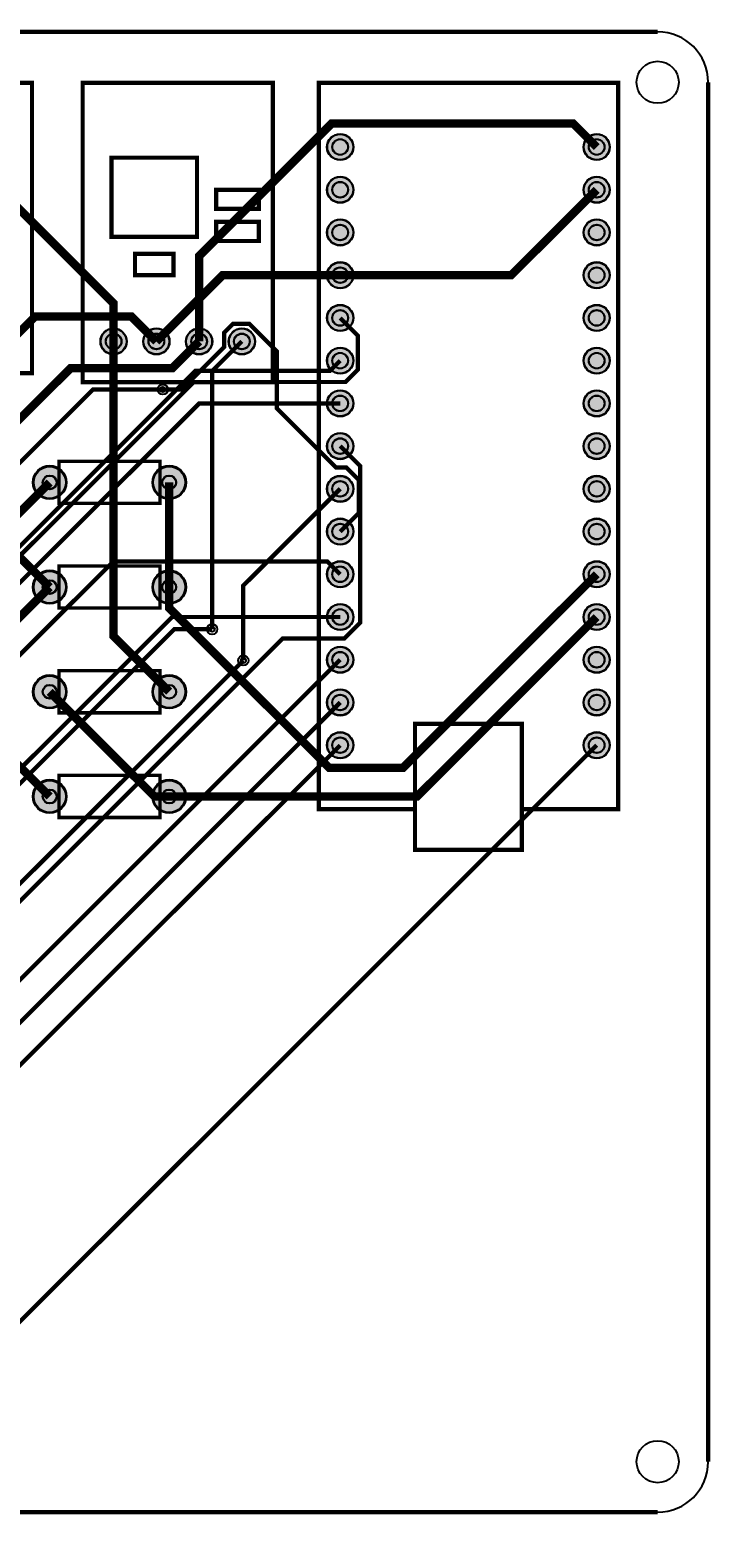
# Model space of a CAD drawing. Header units: millimetres. Extents: x -0.1 to 94.1, y -0.1 to 88.1.
# Drawn here: x 53.7 to 94.1, y -0.1 to 88.1 of the extents above; entities that cross this region are included whole.
import ezdxf

# ---------------------------------------------------------------- set-up
doc = ezdxf.new("R2010")
doc.units = ezdxf.units.MM
for name, color, linetype, true_color in [('BoardOutLine', 7, 'Continuous', 0xff00ff), ('BottomLayer', 7, 'Continuous', 0x0000ff), ('BottomSolderMaskLayer', 7, 'Continuous', 0xaa00ff), ('Hole', 7, 'Continuous', 0x222222), ('Multi-Layer', 7, 'Continuous', 0xc0c0c0), ('TopLayer', 7, 'Continuous', 0xff0000), ('TopSilkLayer', 7, 'Continuous', 0xffcc00), ('TopSolderMaskLayer', 7, 'Continuous', 0x800080)]:
    doc.layers.add(name, color=color, linetype=linetype, true_color=true_color)

msp = doc.modelspace()

# ---------------------------------------------------------------- hatches: boundary and pattern name
at = {"layer": 'BottomSolderMaskLayer'}
for points in [[(71.349, 81.153, 1), (72.924, 81.153, 1)], [(86.589, 81.153, 1), (88.164, 81.153, 1)], [(71.349, 78.613, 1), (72.924, 78.613, 1)], [(86.589, 78.613, 1), (88.164, 78.613, 1)], [(71.349, 76.073, 1), (72.924, 76.073, 1)], [(86.589, 76.073, 1), (88.164, 76.073, 1)], [(71.349, 73.533, 1), (72.924, 73.533, 1)], [(86.589, 73.533, 1), (88.164, 73.533, 1)], [(71.349, 70.993, 1), (72.924, 70.993, 1)], [(86.589, 70.993, 1), (88.164, 70.993, 1)], [(57.887, 69.596, 1), (59.462, 69.596, 1)], [(60.427, 69.596, 1), (62.002, 69.596, 1)], [(62.967, 69.596, 1), (64.542, 69.596, 1)], [(65.507, 69.596, 1), (67.082, 69.596, 1)], [(71.349, 68.453, 1), (72.924, 68.453, 1)], [(86.589, 68.453, 1), (88.164, 68.453, 1)], [(71.349, 65.913, 1), (72.924, 65.913, 1)], [(86.589, 65.913, 1), (88.164, 65.913, 1)], [(71.349, 63.373, 1), (72.924, 63.373, 1)], [(86.589, 63.373, 1), (88.164, 63.373, 1)], [(53.875, 61.214, 1), (55.877, 61.214, 1)], [(60.975, 61.214, 1), (62.977, 61.214, 1)], [(71.349, 60.833, 1), (72.924, 60.833, 1)], [(86.589, 60.833, 1), (88.164, 60.833, 1)], [(71.349, 58.293, 1), (72.924, 58.293, 1)], [(86.589, 58.293, 1), (88.164, 58.293, 1)], [(71.349, 55.753, 1), (72.924, 55.753, 1)], [(86.589, 55.753, 1), (88.164, 55.753, 1)], [(53.875, 54.991, 1), (55.877, 54.991, 1)], [(60.975, 54.991, 1), (62.977, 54.991, 1)], [(71.349, 53.213, 1), (72.924, 53.213, 1)], [(86.589, 53.213, 1), (88.164, 53.213, 1)], [(71.349, 50.673, 1), (72.924, 50.673, 1)], [(86.589, 50.673, 1), (88.164, 50.673, 1)], [(53.875, 48.768, 1), (55.877, 48.768, 1)], [(60.975, 48.768, 1), (62.977, 48.768, 1)], [(71.349, 48.133, 1), (72.924, 48.133, 1)], [(86.589, 48.133, 1), (88.164, 48.133, 1)], [(71.349, 45.593, 1), (72.924, 45.593, 1)], [(86.589, 45.593, 1), (88.164, 45.593, 1)], [(53.875, 42.545, 1), (55.877, 42.545, 1)], [(60.975, 42.545, 1), (62.977, 42.545, 1)]]:
    msp.add_hatch(color=256, dxfattribs=at).paths.add_polyline_path(points)
at = {"layer": 'Multi-Layer'}
for points in [[(71.374, 81.153, 1), (72.898, 81.153, 1)], [(86.614, 81.153, 1), (88.138, 81.153, 1)], [(71.374, 78.613, 1), (72.898, 78.613, 1)], [(86.614, 78.613, 1), (88.138, 78.613, 1)], [(71.374, 76.073, 1), (72.898, 76.073, 1)], [(86.614, 76.073, 1), (88.138, 76.073, 1)], [(71.374, 73.533, 1), (72.898, 73.533, 1)], [(86.614, 73.533, 1), (88.138, 73.533, 1)], [(71.374, 70.993, 1), (72.898, 70.993, 1)], [(86.614, 70.993, 1), (88.138, 70.993, 1)], [(57.912, 69.596, 1), (59.436, 69.596, 1)], [(60.452, 69.596, 1), (61.976, 69.596, 1)], [(62.992, 69.596, 1), (64.516, 69.596, 1)], [(65.532, 69.596, 1), (67.056, 69.596, 1)], [(71.374, 68.453, 1), (72.898, 68.453, 1)], [(86.614, 68.453, 1), (88.138, 68.453, 1)], [(71.374, 65.913, 1), (72.898, 65.913, 1)], [(86.614, 65.913, 1), (88.138, 65.913, 1)], [(71.374, 63.373, 1), (72.898, 63.373, 1)], [(86.614, 63.373, 1), (88.138, 63.373, 1)], [(53.926, 61.214, 1), (55.826, 61.214, 1)], [(61.026, 61.214, 1), (62.926, 61.214, 1)], [(71.374, 60.833, 1), (72.898, 60.833, 1)], [(86.614, 60.833, 1), (88.138, 60.833, 1)], [(71.374, 58.293, 1), (72.898, 58.293, 1)], [(86.614, 58.293, 1), (88.138, 58.293, 1)], [(71.374, 55.753, 1), (72.898, 55.753, 1)], [(86.614, 55.753, 1), (88.138, 55.753, 1)], [(53.926, 54.991, 1), (55.826, 54.991, 1)], [(61.026, 54.991, 1), (62.926, 54.991, 1)], [(71.374, 53.213, 1), (72.898, 53.213, 1)], [(86.614, 53.213, 1), (88.138, 53.213, 1)], [(71.374, 50.673, 1), (72.898, 50.673, 1)], [(86.614, 50.673, 1), (88.138, 50.673, 1)], [(53.926, 48.768, 1), (55.826, 48.768, 1)], [(61.026, 48.768, 1), (62.926, 48.768, 1)], [(71.374, 48.133, 1), (72.898, 48.133, 1)], [(86.614, 48.133, 1), (88.138, 48.133, 1)], [(71.374, 45.593, 1), (72.898, 45.593, 1)], [(86.614, 45.593, 1), (88.138, 45.593, 1)], [(53.926, 42.545, 1), (55.826, 42.545, 1)], [(61.026, 42.545, 1), (62.926, 42.545, 1)]]:
    msp.add_hatch(color=256, dxfattribs=at).paths.add_polyline_path(points)
at = {"layer": 'TopSolderMaskLayer'}
for points in [[(71.349, 81.153, 1), (72.924, 81.153, 1)], [(86.589, 81.153, 1), (88.164, 81.153, 1)], [(71.349, 78.613, 1), (72.924, 78.613, 1)], [(86.589, 78.613, 1), (88.164, 78.613, 1)], [(71.349, 76.073, 1), (72.924, 76.073, 1)], [(86.589, 76.073, 1), (88.164, 76.073, 1)], [(71.349, 73.533, 1), (72.924, 73.533, 1)], [(86.589, 73.533, 1), (88.164, 73.533, 1)], [(71.349, 70.993, 1), (72.924, 70.993, 1)], [(86.589, 70.993, 1), (88.164, 70.993, 1)], [(57.887, 69.596, 1), (59.462, 69.596, 1)], [(60.427, 69.596, 1), (62.002, 69.596, 1)], [(62.967, 69.596, 1), (64.542, 69.596, 1)], [(65.507, 69.596, 1), (67.082, 69.596, 1)], [(71.349, 68.453, 1), (72.924, 68.453, 1)], [(86.589, 68.453, 1), (88.164, 68.453, 1)], [(71.349, 65.913, 1), (72.924, 65.913, 1)], [(86.589, 65.913, 1), (88.164, 65.913, 1)], [(71.349, 63.373, 1), (72.924, 63.373, 1)], [(86.589, 63.373, 1), (88.164, 63.373, 1)], [(53.875, 61.214, 1), (55.877, 61.214, 1)], [(60.975, 61.214, 1), (62.977, 61.214, 1)], [(71.349, 60.833, 1), (72.924, 60.833, 1)], [(86.589, 60.833, 1), (88.164, 60.833, 1)], [(71.349, 58.293, 1), (72.924, 58.293, 1)], [(86.589, 58.293, 1), (88.164, 58.293, 1)], [(71.349, 55.753, 1), (72.924, 55.753, 1)], [(86.589, 55.753, 1), (88.164, 55.753, 1)], [(53.875, 54.991, 1), (55.877, 54.991, 1)], [(60.975, 54.991, 1), (62.977, 54.991, 1)], [(71.349, 53.213, 1), (72.924, 53.213, 1)], [(86.589, 53.213, 1), (88.164, 53.213, 1)], [(71.349, 50.673, 1), (72.924, 50.673, 1)], [(86.589, 50.673, 1), (88.164, 50.673, 1)], [(53.875, 48.768, 1), (55.877, 48.768, 1)], [(60.975, 48.768, 1), (62.977, 48.768, 1)], [(71.349, 48.133, 1), (72.924, 48.133, 1)], [(86.589, 48.133, 1), (88.164, 48.133, 1)], [(71.349, 45.593, 1), (72.924, 45.593, 1)], [(86.589, 45.593, 1), (88.164, 45.593, 1)], [(53.875, 42.545, 1), (55.877, 42.545, 1)], [(60.975, 42.545, 1), (62.977, 42.545, 1)]]:
    msp.add_hatch(color=256, dxfattribs=at).paths.add_polyline_path(points)

# ---------------------------------------------------------------- linework, layer by layer
at = {"layer": 'BoardOutLine', "const_width": 0.254}
for points in [[(3, 88), (91, 88)], [(94, 85), (94, 3)], [(91, 0), (3, 0)]]:
    msp.add_lwpolyline(points, dxfattribs=at)
at = {"layer": 'BoardOutLine'}
for centre, start, end in [((91, 85), 360, 90), ((91, 3), 270, 0)]:
    msp.add_arc(centre, 3, start, end, dxfattribs=at)
at = {"layer": 'BottomLayer'}
for points, const_width in [([(30.2, 83.413), (47.112, 83.413), (58.674, 71.851), (58.674, 69.596)], 0.5), ([(61.214, 69.596), (65.151, 73.533), (72.136, 73.533)], 0.5), ([(72.136, 58.293), (73.234, 59.391), (73.234, 61.361), (72.491, 62.103), (71.89, 62.103), (68.368, 65.625), (68.368, 69.014), (66.739, 70.643), (65.765, 70.643), (65.242, 70.12), (65.242, 69.26), (62.72, 66.737), (61.591, 66.737)], 0.254), ([(58.674, 69.596), (58.674, 52.07), (61.976, 48.768)], 0.5), ([(66.294, 69.596), (64.525, 67.827), (64.525, 52.484)], 0.254), ([(52.2, 69.263), (52.2, 57.667), (54.876, 54.991)], 0.5), ([(61.976, 54.991), (61.976, 61.214)], 0.5), ([(72.136, 60.833), (66.379, 55.076), (66.379, 50.631)], 0.254), ([(87.376, 55.753), (75.869, 44.246), (71.482, 44.246), (61.976, 53.751), (61.976, 54.991)], 0.5), ([(48.653, 48.768), (54.876, 54.991)], 0.5), ([(87.376, 53.213), (76.708, 42.545), (61.976, 42.545)], 0.5), ([(48.653, 48.768), (54.876, 42.545)], 0.5), ([(61.976, 42.545), (61.099, 42.545), (54.876, 48.768)], 0.5)]:
    msp.add_lwpolyline(points, dxfattribs=dict(at, const_width=const_width))
at = {"layer": 'BottomSolderMaskLayer'}
for centre, radius in [((72.136, 81.153), 0.787), ((72.136, 81.153), 0.472), ((87.376, 81.153), 0.787), ((87.376, 81.153), 0.472), ((72.136, 78.613), 0.787), ((72.136, 78.613), 0.472), ((87.376, 78.613), 0.787), ((87.376, 78.613), 0.472), ((72.136, 76.073), 0.787), ((87.376, 76.073), 0.787), ((72.136, 76.073), 0.472), ((87.376, 76.073), 0.472), ((72.136, 73.533), 0.787), ((87.376, 73.533), 0.787), ((72.136, 73.533), 0.472), ((87.376, 73.533), 0.472), ((72.136, 70.993), 0.787), ((87.376, 70.993), 0.787), ((72.136, 70.993), 0.472), ((87.376, 70.993), 0.472), ((58.674, 69.596), 0.787), ((58.674, 69.596), 0.472), ((61.214, 69.596), 0.787), ((61.214, 69.596), 0.472), ((63.754, 69.596), 0.787), ((63.754, 69.596), 0.472), ((66.294, 69.596), 0.787), ((66.294, 69.596), 0.472), ((72.136, 68.453), 0.787), ((72.136, 68.453), 0.472), ((87.376, 68.453), 0.787), ((87.376, 68.453), 0.472), ((72.136, 65.913), 0.787), ((72.136, 65.913), 0.472), ((87.376, 65.913), 0.787), ((87.376, 65.913), 0.472), ((72.136, 63.373), 0.787), ((72.136, 63.373), 0.472), ((87.376, 63.373), 0.787), ((87.376, 63.373), 0.472), ((54.876, 61.214), 1.001), ((61.976, 61.214), 1.001), ((54.876, 61.214), 0.421), ((61.976, 61.214), 0.421), ((72.136, 60.833), 0.787), ((72.136, 60.833), 0.472), ((87.376, 60.833), 0.787), ((87.376, 60.833), 0.472), ((72.136, 58.293), 0.787), ((72.136, 58.293), 0.472), ((87.376, 58.293), 0.787), ((87.376, 58.293), 0.472), ((72.136, 55.753), 0.787), ((87.376, 55.753), 0.787), ((54.876, 54.991), 1.001), ((61.976, 54.991), 1.001), ((72.136, 55.753), 0.472), ((87.376, 55.753), 0.472), ((54.876, 54.991), 0.421), ((61.976, 54.991), 0.421), ((72.136, 53.213), 0.787), ((87.376, 53.213), 0.787), ((72.136, 53.213), 0.472), ((87.376, 53.213), 0.472), ((72.136, 50.673), 0.787), ((87.376, 50.673), 0.787), ((72.136, 50.673), 0.472), ((87.376, 50.673), 0.472), ((54.876, 48.768), 1.001), ((61.976, 48.768), 1.001), ((54.876, 48.768), 0.421), ((61.976, 48.768), 0.421), ((72.136, 48.133), 0.787), ((72.136, 48.133), 0.472), ((87.376, 48.133), 0.787), ((87.376, 48.133), 0.472), ((72.136, 45.593), 0.787), ((72.136, 45.593), 0.472), ((87.376, 45.593), 0.787), ((87.376, 45.593), 0.472), ((54.876, 42.545), 1.001), ((61.976, 42.545), 1.001), ((54.876, 42.545), 0.421), ((61.976, 42.545), 0.421)]:
    msp.add_circle(centre, radius, dxfattribs=at)
at = {"layer": 'Hole'}
for centre in [(61.591, 66.737), (64.525, 52.484), (66.379, 50.631)]:
    msp.add_circle(centre, 0.153, dxfattribs=at)
at = {"layer": 'Multi-Layer'}
for centre, radius in [((91, 85), 1.25), ((72.136, 81.153), 0.762), ((72.136, 81.153), 0.457), ((87.376, 81.153), 0.762), ((87.376, 81.153), 0.457), ((72.136, 78.613), 0.762), ((72.136, 78.613), 0.457), ((87.376, 78.613), 0.762), ((87.376, 78.613), 0.457), ((72.136, 76.073), 0.762), ((87.376, 76.073), 0.762), ((72.136, 76.073), 0.457), ((87.376, 76.073), 0.457), ((72.136, 73.533), 0.762), ((87.376, 73.533), 0.762), ((72.136, 73.533), 0.457), ((87.376, 73.533), 0.457), ((72.136, 70.993), 0.762), ((87.376, 70.993), 0.762), ((72.136, 70.993), 0.457), ((87.376, 70.993), 0.457), ((58.674, 69.596), 0.762), ((58.674, 69.596), 0.457), ((61.214, 69.596), 0.762), ((61.214, 69.596), 0.457), ((63.754, 69.596), 0.762), ((63.754, 69.596), 0.457), ((66.294, 69.596), 0.762), ((66.294, 69.596), 0.457), ((72.136, 68.453), 0.762), ((72.136, 68.453), 0.457), ((87.376, 68.453), 0.762), ((87.376, 68.453), 0.457), ((61.591, 66.737), 0.305), ((72.136, 65.913), 0.762), ((72.136, 65.913), 0.457), ((87.376, 65.913), 0.762), ((87.376, 65.913), 0.457), ((72.136, 63.373), 0.762), ((72.136, 63.373), 0.457), ((87.376, 63.373), 0.762), ((87.376, 63.373), 0.457), ((54.876, 61.214), 0.95), ((61.976, 61.214), 0.95), ((54.876, 61.214), 0.4), ((61.976, 61.214), 0.4), ((72.136, 60.833), 0.762), ((72.136, 60.833), 0.457), ((87.376, 60.833), 0.762), ((87.376, 60.833), 0.457), ((72.136, 58.293), 0.762), ((72.136, 58.293), 0.457), ((87.376, 58.293), 0.762), ((87.376, 58.293), 0.457), ((72.136, 55.753), 0.762), ((87.376, 55.753), 0.762), ((54.876, 54.991), 0.95), ((61.976, 54.991), 0.95), ((72.136, 55.753), 0.457), ((87.376, 55.753), 0.457), ((54.876, 54.991), 0.4), ((61.976, 54.991), 0.4), ((72.136, 53.213), 0.762), ((87.376, 53.213), 0.762), ((72.136, 53.213), 0.457), ((87.376, 53.213), 0.457), ((64.525, 52.484), 0.305), ((72.136, 50.673), 0.762), ((87.376, 50.673), 0.762), ((66.379, 50.631), 0.305), ((72.136, 50.673), 0.457), ((87.376, 50.673), 0.457), ((54.876, 48.768), 0.95), ((61.976, 48.768), 0.95), ((54.876, 48.768), 0.4), ((61.976, 48.768), 0.4), ((72.136, 48.133), 0.762), ((72.136, 48.133), 0.457), ((87.376, 48.133), 0.762), ((87.376, 48.133), 0.457), ((72.136, 45.593), 0.762), ((72.136, 45.593), 0.457), ((87.376, 45.593), 0.762), ((87.376, 45.593), 0.457), ((54.876, 42.545), 0.95), ((61.976, 42.545), 0.95), ((54.876, 42.545), 0.4), ((61.976, 42.545), 0.4), ((91, 3), 1.25)]:
    msp.add_circle(centre, radius, dxfattribs=at)
at = {"layer": 'TopLayer'}
for points, const_width in [([(63.754, 69.596), (63.754, 74.668), (71.643, 82.557), (85.972, 82.557), (87.376, 81.153)], 0.5), ([(87.376, 78.613), (82.296, 73.533), (72.136, 73.533)], 0.5), ([(10.287, 25.273), (10.294, 25.266), (23.214, 25.266), (41.062, 43.115), (41.062, 44.81), (63.435, 67.183), (72.453, 67.183), (73.192, 67.922), (73.192, 69.937), (72.136, 70.993)], 0.254), ([(61.214, 69.596), (59.733, 71.077), (54.014, 71.077), (52.2, 69.263)], 0.5), ([(63.754, 69.596), (62.158, 68.001), (56.11, 68.001), (30.128, 42.018), (6.877, 42.018), (6.223, 42.672)], 0.5), ([(15.545, 25.85), (16.699, 25.85), (36.438, 45.59), (41.268, 45.59), (63.533, 67.854), (71.537, 67.854), (72.136, 68.453)], 0.254), ([(61.591, 66.737), (57.454, 66.737), (43.549, 52.832)], 0.254), ([(11.508, 24.638), (25.305, 24.638), (43.893, 43.227), (43.893, 46.042), (63.765, 65.913), (72.136, 65.913)], 0.254), ([(10.287, 20.193), (10.371, 20.109), (36.892, 20.109), (68.726, 51.943), (72.387, 51.943), (73.323, 52.88), (73.323, 62.186), (72.136, 63.373)], 0.254), ([(15.606, 52.705), (11.21, 52.705), (4.866, 46.361), (4.866, 42.057), (5.879, 41.044), (30.772, 41.044), (38.401, 48.674), (42.336, 48.674), (54.876, 61.214)], 0.5), ([(72.136, 55.753), (71.378, 56.512), (58.648, 56.512), (26.139, 24.003), (9.017, 24.003), (7.747, 22.733)], 0.254), ([(72.136, 53.213), (62.147, 53.213), (30.242, 21.309), (8.863, 21.309), (7.747, 20.193)], 0.254), ([(64.525, 52.484), (62.282, 52.484), (53.002, 43.204)], 0.254), ([(7.747, 17.653), (8.862, 18.768), (40.231, 18.768), (72.136, 50.673)], 0.254), ([(14.199, 20.693), (36.44, 20.693), (66.379, 50.631)], 0.254), ([(7.747, 15.113), (9.017, 16.383), (40.386, 16.383), (72.136, 48.133)], 0.254), ([(7.747, 10.033), (9.017, 11.303), (53.086, 11.303), (87.376, 45.593)], 0.254), ([(7.747, 12.573), (9.017, 13.843), (40.386, 13.843), (72.136, 45.593)], 0.254)]:
    msp.add_lwpolyline(points, dxfattribs=dict(at, const_width=const_width))
at = {"layer": 'TopSilkLayer'}
for points, const_width in [([(28.575, 84.963), (53.825, 84.963), (53.825, 67.713), (28.575, 67.713), (28.575, 84.963)], 0.254), ([(56.834, 84.973), (68.134, 84.973), (68.134, 67.173), (56.834, 67.173), (56.834, 84.973)], 0.254), ([(58.547, 80.518), (63.627, 80.518), (63.627, 75.819), (58.547, 75.819), (58.547, 80.518)], 0.254), ([(64.77, 78.613), (67.31, 78.613), (67.31, 77.47), (64.77, 77.47), (64.77, 78.613)], 0.254), ([(64.77, 76.708), (67.31, 76.708), (67.31, 75.565), (64.77, 75.565), (64.77, 76.708)], 0.254), ([(59.944, 74.803), (62.23, 74.803), (62.23, 73.533), (59.944, 73.533), (59.944, 74.803)], 0.254), ([(55.426, 62.464), (55.426, 59.964), (61.426, 59.964), (61.426, 62.464), (55.426, 62.464)], 0.2), ([(55.426, 56.241), (55.426, 53.741), (61.426, 53.741), (61.426, 56.241), (55.426, 56.241)], 0.2), ([(61.426, 47.518), (61.426, 50.018), (55.426, 50.018), (55.426, 47.518), (61.426, 47.518)], 0.2), ([(76.581, 46.863), (82.931, 46.863), (82.931, 39.37), (76.581, 39.37), (76.581, 46.863)], 0.254), ([(55.426, 43.795), (55.426, 41.295), (61.426, 41.295), (61.426, 43.795), (55.426, 43.795)], 0.2)]:
    msp.add_lwpolyline(points, close=True, dxfattribs=dict(at, const_width=const_width))
at = {"layer": 'TopSilkLayer', "const_width": 0.254}
msp.add_lwpolyline([(82.931, 41.783), (88.646, 41.783), (88.646, 84.963), (70.866, 84.963), (70.866, 41.783), (76.581, 41.783)], dxfattribs=at)
at = {"layer": 'TopSolderMaskLayer'}
for centre, radius in [((72.136, 81.153), 0.787), ((72.136, 81.153), 0.472), ((87.376, 81.153), 0.787), ((87.376, 81.153), 0.472), ((72.136, 78.613), 0.787), ((72.136, 78.613), 0.472), ((87.376, 78.613), 0.787), ((87.376, 78.613), 0.472), ((72.136, 76.073), 0.787), ((87.376, 76.073), 0.787), ((72.136, 76.073), 0.472), ((87.376, 76.073), 0.472), ((72.136, 73.533), 0.787), ((87.376, 73.533), 0.787), ((72.136, 73.533), 0.472), ((87.376, 73.533), 0.472), ((72.136, 70.993), 0.787), ((87.376, 70.993), 0.787), ((72.136, 70.993), 0.472), ((87.376, 70.993), 0.472), ((58.674, 69.596), 0.787), ((58.674, 69.596), 0.472), ((61.214, 69.596), 0.787), ((61.214, 69.596), 0.472), ((63.754, 69.596), 0.787), ((63.754, 69.596), 0.472), ((66.294, 69.596), 0.787), ((66.294, 69.596), 0.472), ((72.136, 68.453), 0.787), ((72.136, 68.453), 0.472), ((87.376, 68.453), 0.787), ((87.376, 68.453), 0.472), ((72.136, 65.913), 0.787), ((72.136, 65.913), 0.472), ((87.376, 65.913), 0.787), ((87.376, 65.913), 0.472), ((72.136, 63.373), 0.787), ((72.136, 63.373), 0.472), ((87.376, 63.373), 0.787), ((87.376, 63.373), 0.472), ((54.876, 61.214), 1.001), ((61.976, 61.214), 1.001), ((54.876, 61.214), 0.421), ((61.976, 61.214), 0.421), ((72.136, 60.833), 0.787), ((72.136, 60.833), 0.472), ((87.376, 60.833), 0.787), ((87.376, 60.833), 0.472), ((72.136, 58.293), 0.787), ((72.136, 58.293), 0.472), ((87.376, 58.293), 0.787), ((87.376, 58.293), 0.472), ((72.136, 55.753), 0.787), ((87.376, 55.753), 0.787), ((54.876, 54.991), 1.001), ((61.976, 54.991), 1.001), ((72.136, 55.753), 0.472), ((87.376, 55.753), 0.472), ((54.876, 54.991), 0.421), ((61.976, 54.991), 0.421), ((72.136, 53.213), 0.787), ((87.376, 53.213), 0.787), ((72.136, 53.213), 0.472), ((87.376, 53.213), 0.472), ((72.136, 50.673), 0.787), ((87.376, 50.673), 0.787), ((72.136, 50.673), 0.472), ((87.376, 50.673), 0.472), ((54.876, 48.768), 1.001), ((61.976, 48.768), 1.001), ((54.876, 48.768), 0.421), ((61.976, 48.768), 0.421), ((72.136, 48.133), 0.787), ((72.136, 48.133), 0.472), ((87.376, 48.133), 0.787), ((87.376, 48.133), 0.472), ((72.136, 45.593), 0.787), ((72.136, 45.593), 0.472), ((87.376, 45.593), 0.787), ((87.376, 45.593), 0.472), ((54.876, 42.545), 1.001), ((61.976, 42.545), 1.001), ((54.876, 42.545), 0.421), ((61.976, 42.545), 0.421)]:
    msp.add_circle(centre, radius, dxfattribs=at)

doc.saveas('drawing.dxf')
